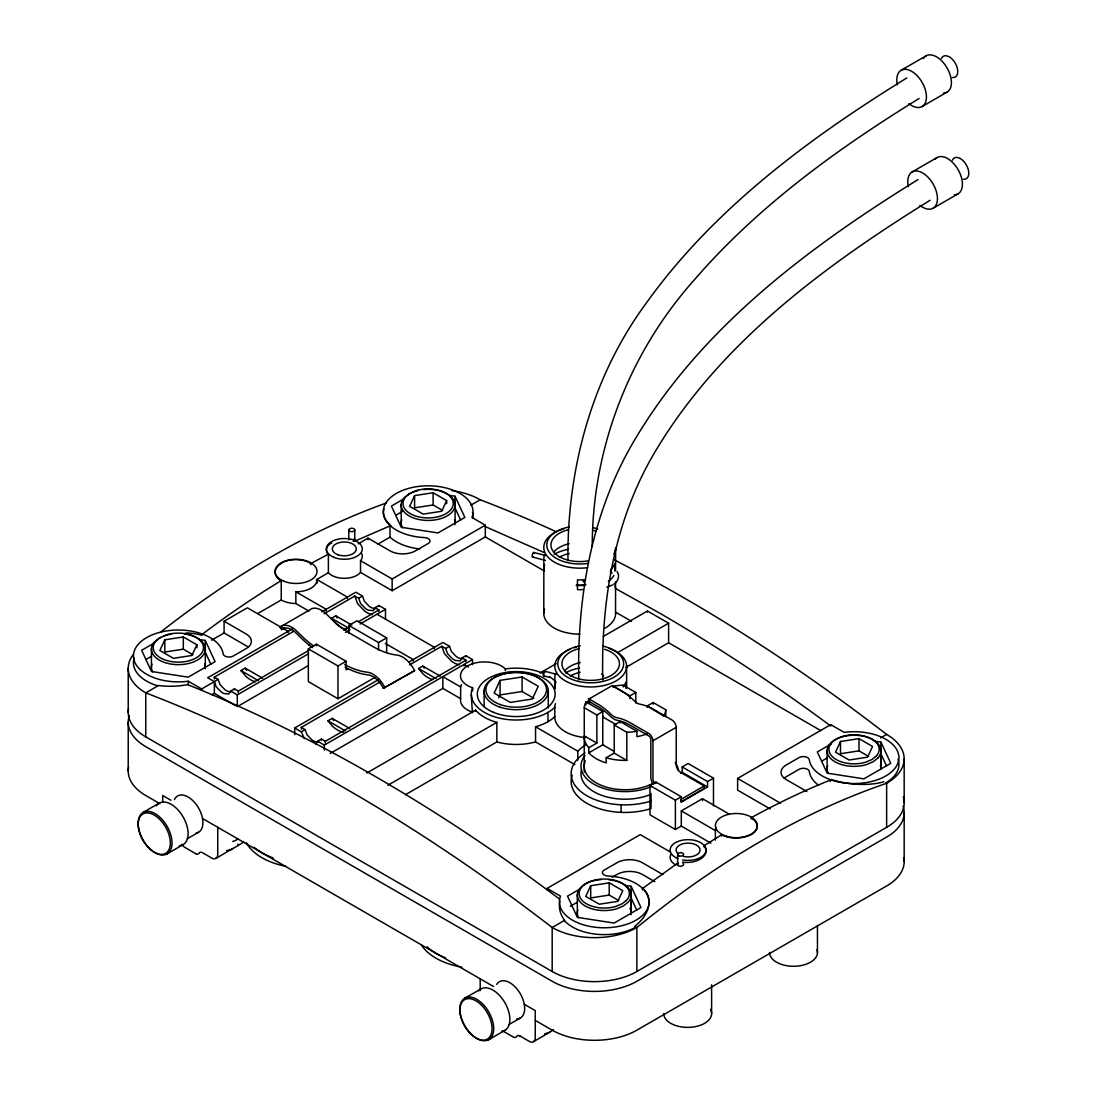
<?xml version="1.0" encoding="UTF-8"?>
<svg xmlns="http://www.w3.org/2000/svg" width="1097" height="1097" viewBox="0 0 1097 1097"><rect width="100%" height="100%" fill="white"/><g stroke="black" fill="none" stroke-linecap="round" stroke-linejoin="round"><path stroke-width="1.5" d="M128.226 712.419L128.226 668.416M151.413 667.195L151.427 648.711M354.77 540.108L354.77 529.974A2.989 1.728 0 0 0 350.286 528.48A2.989 1.728 0 0 0 350.286 531.469A2.989 1.728 0 0 0 354.77 529.974M401.2 522.995L401.2 504.497M484.12 706.605L484.12 690.671M577.324 913.088L577.324 894.604M584.235 737.39L584.235 769.587A40.781 23.544 0 0 0 584.358 772.027M614.347 751.486L602.774 744.808L602.774 711.555L586.004 701.874A40.781 23.544 0 0 0 584.262 707.716L596.85 714.983L596.85 743.094L588.828 747.729L588.828 752.857A40.781 23.544 0 0 0 606.188 762.881L606.188 757.753L614.21 753.118L626.798 760.386L626.798 732.275L614.21 725.007L614.21 753.118M613.1 687.243L613.1 686.228A40.781 23.544 0 0 1 623.206 685.227L635.807 692.495L635.807 703.04M677.631 864.505L677.631 854.385M827.097 768.874L827.111 750.389M904.175 758.863L904.175 802.853M543.783 613.429L543.851 560.457A35.927 20.733 0 0 1 544.606 554.739M615.568 581.876L615.554 612.126A35.927 20.733 0 0 1 605.105 628.087M615.582 570.207L615.623 548.555M578.791 679.921C576.857 595.712 592.229 509.31 636.644 436.62C703.3 325.891 809.833 246.551 918.024 179.579M602.747 680.017C600.964 600.059 614.663 517.743 656.952 448.659C721.716 341.51 825.424 265.255 930.091 200.271M567.958 560.828C566.957 469.969 591.42 377.971 645.516 304.143C713.16 209.212 808.558 138.62 906.78 77.969M230.164 850.106L238.46 845.376L237.788 844.128M592.243 546.58C592.133 449.084 629.02 353.261 693.798 280.462C757.245 206.853 836.764 149.192 919.108 98.497M308.627 650.507L238.351 691.083L234.456 688.834L230.644 691.028L228.82 694.044L223.98 693.523A16.716 9.654 60 0 1 221.018 691.809L216.164 686.736L214.354 681.621L207.676 677.768L292.515 628.787M234.456 688.834L234.319 689.931M238.351 691.083L238.145 692.701M409.62 664.851L441.83 646.256L445.711 648.505L447.535 653.62L452.375 658.694A16.716 9.654 60 0 0 455.351 660.408L460.192 660.929L462.015 657.912L465.896 660.161L325.343 741.311L321.462 739.063L317.65 741.257L315.826 744.273M321.462 739.063L321.325 740.16M325.343 741.311L325.151 742.93M385.486 619.394L385.486 609.329L378.822 605.475L375.009 607.683L373.186 610.7L368.345 610.179A16.716 9.654 60 0 1 365.383 608.465L360.529 603.391L358.719 598.276L354.825 596.028L324.081 613.772M378.822 605.475L378.684 606.572M375.009 607.683L378.904 609.932L378.698 611.55M472.492 664.59L472.492 659.558L465.827 655.704L465.69 656.801M465.896 660.161L465.704 661.779M164.811 639.825L159.86 650.507L173.408 658.323L191.906 655.471L196.87 644.775L183.322 636.959L164.811 639.825L164.811 652.043L183.322 649.177L192.798 654.662M414.597 495.611L409.634 506.293L423.181 514.123L441.693 511.257L446.644 500.575L433.109 492.745L414.597 495.611L414.597 507.829L433.109 504.977L442.585 510.448M500.067 680.373L494.157 693.098L510.297 702.409L532.333 699.008L538.243 686.269L522.103 676.959L500.067 680.373L500.067 694.922L498.751 697.761M590.707 885.718L585.757 896.4L599.305 904.216L617.803 901.35L622.767 890.668L609.219 882.852L590.707 885.718L590.707 897.936L609.219 895.07L618.708 900.541M840.494 741.503L835.53 752.185L849.078 760.015L867.59 757.149L872.554 746.467L859.006 738.638L840.494 741.503L840.494 753.721L859.006 750.855L868.481 756.34M613.84 584.18C617.995 581.602 620.23 575.664 617.021 571.482M195.677 853.699A5.608 3.236 60 0 0 199.106 853.192A5.608 3.236 60 0 1 202.575 852.739L211.748 858.06A8.118 4.69 60 0 0 215.026 858.759L216.397 858.032M158.969 638.399L156.309 640.675A25.519 14.727 0 0 0 153.402 645.9A25.135 14.508 0 0 0 176.96 662.135A25.135 14.508 0 0 0 203.494 647.491A25.135 14.508 0 0 0 176.466 633.175L173.943 633.353A25.615 14.796 0 0 0 166.73 634.779L159.312 638.111M408.756 494.185L406.082 496.461A25.519 14.727 0 0 0 403.175 501.686A25.135 14.508 0 0 0 426.747 517.921A25.135 14.508 0 0 0 453.267 503.29A25.135 14.508 0 0 0 426.253 488.96L423.716 489.152A25.615 14.796 0 0 0 416.503 490.565L409.099 493.897M677.439 863.325L642.389 888.584L642.389 889.996M547.677 1033.415L553.464 1029.768M279.804 564.242L282.82 562.487M160.587 637.384L154.732 641.649A27.343 15.783 0 0 0 151.619 647.23A26.931 15.55 0 0 0 174.272 664.48A26.931 15.55 0 0 0 204.824 651.961A26.931 15.55 0 0 0 184.131 633.915M410.36 493.17L404.505 497.435A27.343 15.783 0 0 0 401.392 503.029A26.931 15.55 0 0 0 426.651 520.417A26.931 15.55 0 0 0 455.063 504.743A26.931 15.55 0 0 0 426.116 489.385L423.401 489.591M238.57 845.197L243.795 841.975M749.333 835.283A20.925 11.806 -1.1 0 1 723.238 835.571L721.538 834.831L704.013 845.718L704.013 846.884M216.027 858.334L232.975 848.461M533.663 1041.56L550.502 1031.783M901.144 70.249L926.115 55.824M922.097 106.546L947.081 92.121M912.142 171.927L937.126 157.515M154.375 642.924L141.636 650.274L151.482 671.474L188.204 677.164L215.094 661.642L205.249 640.429L198.571 639.4M404.149 498.71L391.41 506.06L401.255 527.273L437.991 532.95L464.867 517.427L455.036 496.228L450.017 495.446M145.874 659.558L151.537 656.294M395.66 515.343L402.736 511.257M933.108 208.224L958.079 193.812M248.196 647.148A17.963 10.367 0 0 0 246.098 645.694L224.09 632.983L224.09 621.245L247.374 607.807L288.113 631.323L288.113 632.791M358.225 543.797L368.03 538.147L390.038 550.859A17.963 10.367 0 0 0 415.448 550.859L428.228 543.468A5.992 3.456 0 0 0 429.613 539.834A5.992 3.456 0 0 0 424.484 537.585A44.908 25.93 0 0 1 383.607 508.418A44.908 25.93 0 0 1 436.003 486.218A44.908 25.93 0 0 1 471.943 517.469L485.299 525.189L485.299 536.927L392.164 590.693L360.529 572.428A17.963 10.367 0 0 1 344.636 578.325A17.963 10.367 0 0 1 328.387 572.757L316.347 579.71M211.707 640.127L224.09 632.983M257.96 613.429L281.243 599.977A20.953 12.094 0 0 0 295.847 603.528L308.86 611.043M377.656 544.318L390.025 537.173A44.908 25.93 0 0 0 419.575 548.925M470.791 505.21L480.212 499.766A1736.29 1002.452 60 0 1 555.891 531.579M312.508 647.628A92.806 53.575 60 0 1 296.807 633.737A18.567 10.709 60 0 0 281.614 629.582L279.954 627.1L309.587 609.987A21.556 12.451 60 0 1 327.235 614.827A89.803 51.847 60 0 0 351.081 633.956L373.117 646.668A89.803 51.847 60 0 0 396.963 655.074A21.556 12.451 60 0 1 414.611 670.637L383.319 688.299A18.567 10.709 60 0 0 368.126 674.902A92.806 53.575 60 0 1 345.048 667.113M281.614 629.582L284.576 627.868M321.819 611.865L355.853 592.215L362.517 596.069L364.341 601.197L369.195 606.271A16.716 9.654 60 0 0 372.157 607.985L375.805 608.753M214.464 679.029L214.272 677.178L293.324 631.529M224.09 621.245L246.098 633.956A17.963 10.367 0 0 1 246.098 648.629L233.318 656.006A5.992 3.456 0 0 1 227.024 656.801A5.992 3.456 0 0 1 223.116 653.839A44.908 25.93 0 0 0 172.599 630.24A44.908 25.93 0 0 0 134.149 660.49A44.908 25.93 0 0 0 188.286 681.237L201.642 688.957L218.152 679.427L219.976 684.542L224.83 689.615A16.716 9.654 60 0 0 227.792 691.329L230.768 692.097M358.719 598.276L362.517 596.069M361.653 553.505A17.963 10.367 0 0 1 360.529 560.704L392.164 578.955L485.299 525.189M255.519 681.758A23.928 13.808 60 0 1 245.989 676.451L240.956 670.582L245.18 668.142L262.704 678.248M334.722 622.356L331.555 618.269L335.778 615.828L351.835 625.098M211.968 694.73L214.354 693.359L235.882 705.782M374.859 677.439L337.972 698.734L308.339 681.621L308.339 648.862L316.443 644.186L346.09 661.285L346.09 669.801L348.106 668.635M348.901 633.422L348.901 625.441L357.019 620.765L386.651 637.864L386.651 652.605M343.759 630.213L349.614 626.84M358.404 621.766L378.904 609.932M230.644 691.028L237.309 694.881L308.435 653.812M345.486 632.434L349.929 629.87M360.09 624.001L385.486 609.329M308.435 665.55L237.309 706.619L237.309 694.881M308.339 648.862L337.972 665.975L346.09 661.285M348.901 625.441L378.547 642.554L386.651 637.864M142.802 812.589L159.188 803.141M294.682 734.702L294.682 727.997L379.137 679.235M408.77 662.122L442.859 642.444L449.523 646.298L451.347 651.426L456.187 656.5A16.716 9.654 60 0 0 459.149 658.214L462.139 658.982M301.469 729.258L301.264 727.407L380.33 681.758M294.682 727.997L301.346 731.85L305.158 729.656L306.982 734.771L311.822 739.844A16.716 9.654 60 0 0 314.784 741.558L317.773 742.326M445.711 648.505L449.523 646.298M383.319 688.299L414.611 670.637M343.759 732.179L341.894 731.85A23.928 13.808 60 0 1 332.35 726.118L327.948 720.811L332.185 718.37L349.696 728.477M432.479 679.509A23.928 13.808 60 0 1 422.948 673.819L418.547 668.498L422.784 666.057L440.295 676.177M462.015 657.912L465.827 655.704M317.65 741.257L324.314 745.11L472.492 659.558M330.238 753.42L442.859 688.409L460.644 698.679A23.942 13.822 0 0 0 472.642 712.227L472.642 710.705M187.285 838.766L198.571 832.253M166.744 854.083A23.942 13.822 60 0 0 159.915 817.224A23.942 13.822 60 0 0 138.633 828.221A23.942 13.822 60 0 0 166.744 854.083L183.144 844.621M366.741 773.042L475.687 710.143A44.908 25.93 0 0 0 496.845 722.375L496.845 741.929L405.575 794.626M539.971 673.023L556.165 663.685M603.281 636.479L647.449 610.988L668.608 623.206L668.608 642.76L820.625 730.52M387.899 785.26L496.845 722.375M618.557 652.098L668.608 623.206M625.921 667.401L668.608 642.76M653.181 784.232A8.982 5.183 60 0 1 650.836 777.183L650.836 739.543A2.989 1.728 60 0 0 648.711 735.881L630.597 725.419A56.879 32.841 60 0 0 617.446 720.372A14.974 8.639 60 0 1 610.522 716.382A56.879 32.841 60 0 0 597.371 706.249L589.02 701.422L589.02 698.967L612.304 685.529L620.669 690.356A59.869 34.569 60 0 1 634.505 701.024A11.971 6.911 60 0 0 640.031 704.233A59.869 34.569 60 0 1 653.881 709.526L671.995 719.989A5.992 3.456 60 0 1 676.232 727.325L676.232 764.966A5.992 3.456 60 0 0 680.469 772.302L704.178 785.987L704.178 788.428L680.894 801.88L680.894 799.439L704.178 785.987M596.85 714.983L602.774 711.555M629.87 698.611L629.87 695.923L635.807 692.495M614.21 725.007L620.134 721.579L636.918 731.274L636.918 736.649A40.781 23.544 0 0 0 646.915 733.989M647.23 707.291L647.23 705.947L653.154 702.519L665.756 709.786L665.756 716.807M588.828 752.857L602.774 744.808M654.868 783.615A5.992 3.456 60 0 1 652.948 778.417L652.948 740.763L676.232 727.325M710.952 843.182L681.306 826.068L675.382 829.497L649.986 814.838L649.986 785.493L655.91 782.079L681.306 796.737L681.306 802.126L707.565 786.96L707.565 781.585L682.156 766.926L682.156 772.302L707.565 786.96M682.156 766.926L688.08 763.498L713.489 778.171L713.489 805.87M680.524 773.248L682.156 772.302M649.986 785.493L675.382 800.166L681.306 796.737M707.565 781.585L713.489 778.171M559.635 899.156L547.101 889.79L547.101 888.405L640.25 834.625L670.445 852.067M681.306 826.068L681.306 810.916L702.478 798.698L729.148 814.097M770.217 808.969L737.623 790.142L737.623 778.417L830.758 724.637L844.114 732.357A44.908 25.93 0 0 1 898.251 753.104A44.908 25.93 0 0 1 859.801 783.34A44.908 25.93 0 0 1 809.284 759.755A5.992 3.456 0 0 0 805.39 756.793A5.992 3.456 0 0 0 799.082 757.588L786.302 764.966A17.963 10.367 0 0 0 786.302 779.638L806.857 791.499M580.272 888.817L567.533 896.167L577.379 917.366L614.101 923.057L640.991 907.521L631.145 886.321L624.467 885.293M831.471 743.78L817.32 751.952L827.152 773.152L863.888 778.843L890.764 763.32L880.932 742.107L874.254 741.078M612.167 877.243L616.967 874.474A17.963 10.367 0 0 1 642.362 874.474L654.744 881.618M570.358 906.259L577.433 902.173M821.557 761.236L827.22 757.972M880.589 737.911L886.637 734.414A1736.29 1002.452 60 0 0 614.279 559.868M464.552 998.352L480.939 988.904M509.035 1024.529L520.335 1018.002M488.494 1039.846L504.894 1030.385M128.555 708.854A59.869 34.569 0 0 0 145.764 736.855L552.189 971.503A59.869 34.569 0 0 0 636.863 971.503L886.637 827.303A59.869 34.569 0 0 0 903.297 796.929M309.285 562.692L310.876 563.515L328.387 554.177L328.387 572.757M612.661 584.934L606.833 587.183M749.58 835.461L752.611 833.706A20.925 11.806 1.1 0 0 752.35 818.76M354.975 541.095L390.025 525.888L390.025 537.173M411.114 492.841L415.681 491.113A27.452 15.852 0 0 1 418.163 490.455M163.535 636.123L165.894 635.328A27.452 15.852 0 0 1 170.967 634.162M500.067 694.922L522.103 691.521L533.841 698.295M372.39 614.635L369.058 613.621A24.696 14.261 60 0 1 364.67 611.084L357.512 603.583L354.825 596.028M459.396 664.864L456.05 663.85A24.696 14.261 60 0 1 451.676 661.313L444.518 653.812L441.83 646.256M533.773 552.463L545.291 555.466M532.498 557.043L545.415 560.43M544.784 671.254L556.302 674.244M543.509 675.834L550.022 677.452M484.463 526.231L544.112 552.559M547.101 889.79A1736.428 1002.535 60 0 0 201.642 690.342L188.286 684.912L188.286 681.237M485.299 536.927L544.496 571.098M615.554 612.126L631.502 621.327M613.1 686.228L629.87 695.923M647.23 705.947L664.014 716.3M737.623 778.417L780.584 803.223M589.02 698.967L597.371 703.794A59.869 34.569 60 0 1 611.221 714.476A11.971 6.911 60 0 0 616.747 717.671A59.869 34.569 60 0 1 630.597 722.978L648.711 733.44A5.992 3.456 60 0 1 652.948 740.763M602.774 716.944L615.801 724.459M295.847 603.528L295.847 591.79A20.953 12.094 0 0 0 317.006 579.573L347.392 597.111L347.392 598.578M377.025 614.224L434.385 647.34L434.385 648.807M468.474 667.017L464.017 664.453L464.017 665.92M584.262 707.716L584.262 735.826L596.85 743.094M574.91 764.636L535.555 741.929L535.555 726.763L577.817 751.171L577.817 760.166M681.306 810.916L715.395 830.594L715.395 840.069M295.847 591.79L326.22 609.329L326.22 610.796M385.28 643.432L413.226 659.558L413.226 661.025M460.644 698.679L460.644 686.941L442.859 676.671L442.859 688.409M331.555 618.269L349.065 628.389M418.547 668.498L436.071 678.618M662.917 874.597L642.362 862.736A17.963 10.367 0 0 0 616.967 862.736L604.173 870.113A5.992 3.456 0 0 0 602.788 873.747A5.992 3.456 0 0 0 607.93 876.009A44.908 25.93 0 0 1 648.793 905.176A44.908 25.93 0 0 1 596.411 927.376A44.908 25.93 0 0 1 560.471 896.112L547.101 888.405M240.956 670.582L258.467 680.688M327.948 720.811L345.473 730.931M214.272 677.178L218.152 679.427M301.264 727.407L305.158 729.656M170.926 800.275L162.699 795.517L162.699 802.25M202.52 818.513L493.527 986.518M524.284 1004.276L535.254 1010.611L535.254 1037.501A9.325 5.389 60 0 1 533.924 1041.355L532.539 1042.081A8.118 4.69 60 0 1 529.275 1041.382L520.101 1036.089M159.874 803.676L145.764 795.517A59.869 34.569 0 0 1 128.61 767.214M535.254 1020.388L552.189 1030.165A59.869 34.569 0 0 0 636.863 1030.165L886.637 885.965A59.869 34.569 0 0 0 903.805 857.648M195.677 853.672L184.762 847.364A5.608 3.236 60 0 1 181.937 844.279M502.275 1030.686L513.19 1036.98A5.608 3.236 60 0 0 516.618 1036.514A5.608 3.236 60 0 1 520.101 1036.048M830.319 781.503L830.319 780.09A877.97 506.896 -60 0 0 751.171 817.718L752.611 818.636M610.289 571.756L612.071 573.018M279.804 579.71L281.243 580.628L281.243 599.977M309.546 645.379L308.531 644.57M601.65 673.915L603.597 675.944M335.325 622.986L336.587 624.179A23.928 13.808 60 0 0 346.117 629.459M584.276 582.507L583.028 581.026M304.363 738.596L301.346 731.85M424.251 668.142L422.784 666.057M337.245 617.913L335.778 615.828M333.653 720.455L332.185 718.37M246.647 670.226L245.18 668.142M886.554 765.967L880.932 753.845L880.932 742.107M460.658 520.074L455.036 507.952L455.036 496.228M636.767 910.167L631.145 898.059L631.145 886.321M210.871 664.288L205.249 652.167L205.249 640.429M471.312 694.662L472.382 712.748M880.987 751.198L880.987 768.874A26.945 15.55 0 0 0 880.411 765.692M631.2 895.399L631.2 913.088L631.2 894.617M548.281 690.712L548.294 708.045M455.077 504.51L455.09 522.995M205.304 648.725L205.304 667.195M904.175 812.63L904.175 861.515M886.637 827.303L886.637 783.299A59.869 34.569 0 0 0 886.637 734.414M880.987 750.403L880.987 768.874M859.006 738.638L859.006 750.855M830.758 724.637L830.758 726.022A1736.524 1002.589 60 0 0 658.022 612.208L615.554 588.527A35.982 20.061 -2.7 0 0 614.869 585.853M817.457 925.429L817.457 952.443M751.171 817.718L751.171 818.938M721.538 834.831L721.538 836.037M711.61 984.845L711.61 1013.546M702.478 798.698L702.478 800.591M675.382 800.166L675.382 829.497M655.91 782.079L655.91 783.423M653.154 702.519L653.154 704.274M651.028 793.433L651.028 808.585A53.89 31.114 0 0 1 593.093 806.405A53.89 31.114 0 0 1 572.209 775.126M647.449 610.988L647.449 612.208M636.863 971.503L636.863 927.514A877.367 506.553 -60 0 1 886.637 783.299L885.8 782.805A44.908 25.93 0 0 0 897.99 759.151M626.62 665.687L626.634 687.86M625.893 688.244L625.893 682.128A35.927 20.733 0 0 1 623.891 685.913M623.206 685.227L623.206 686.983M621.108 804.8L621.108 812.37M620.134 721.579L620.134 722.923M614.896 571.29L614.896 563.351A35.927 20.733 0 0 1 610.494 569.85M609.219 882.852L609.219 895.07M588.458 703.547L588.458 698.652A35.927 20.733 0 0 0 590.46 698.693M586.004 701.874L586.004 704.905M555.521 703.602A35.913 20.733 0 0 0 554.794 707.332L554.794 716.629A35.927 20.733 0 0 0 585.469 737.582M552.189 971.503L552.189 927.514A1736.29 1002.452 60 0 0 145.764 692.865A59.869 34.569 0 0 1 133.148 654.69M547.952 712.419L547.952 721.703M522.103 676.959L522.103 691.521M472.642 690.836L472.642 687.778A23.942 13.822 0 0 1 467.514 665.975A23.942 13.822 0 0 1 505.292 668.937L505.292 670.459M480.212 978.839L480.212 990.605M475.687 710.143L475.687 711.363M446.644 500.575L446.644 503.633M433.109 492.745L433.109 504.977M392.164 578.955L392.164 590.693M378.547 642.554L378.547 650M368.03 538.147L368.03 539.614M360.529 560.704L360.529 572.428M348.777 529.974L348.791 539.779M337.972 665.975L337.972 698.734M324.314 745.11L324.314 750.142M317.006 579.573L317.006 583.234M316.443 644.186L316.443 645.776M310.876 563.515L310.876 564.736M217.741 827.303L217.741 854.179A9.325 5.389 60 0 1 216.397 858.046M214.354 681.621L214.354 693.359M202.095 635.094L202.095 634.381A877.97 506.896 -60 0 1 281.243 580.628M201.642 688.957L201.642 690.342M196.87 644.775L196.87 647.833M183.322 636.959L183.322 649.177M145.764 736.855L145.764 692.865L157.872 685.872A44.908 25.93 0 0 1 134.204 658.09M128.226 722.196L128.226 771.081M156.309 805.925A23.942 13.822 60 0 1 183.144 816.963A23.942 13.822 60 0 1 179.277 845.718M478.676 990.838A23.942 13.822 60 0 1 504.894 1002.727A23.942 13.822 60 0 1 502.069 1031.372M651.399 786.535A44.031 25.423 0 0 1 597.344 785.973A44.031 25.423 0 0 1 584.989 755.586M653.209 783.203A40.781 23.544 0 0 1 604.831 786.659A40.781 23.544 0 0 1 585.277 760.865M578.585 917.805A26.945 15.55 0 0 1 577.886 909.907M629.939 908.371A26.945 15.55 0 0 1 631.063 914.692M608.766 879.684A26.931 15.55 0 0 1 631.008 896.88A27.343 15.783 0 0 1 627.895 902.461L623.315 905.999L616.733 908.796A27.452 15.852 0 0 1 609 910.304L606.298 910.51A26.931 15.55 0 0 1 577.475 896.578A26.931 15.55 0 0 1 600.868 879.588M174.423 799.617A20.953 12.094 60 0 1 197.57 806.418A20.953 12.094 60 0 1 196.212 833.103M129.268 715.765A59.869 34.569 0 0 0 145.764 746.632L552.189 981.28A59.869 34.569 0 0 0 636.863 981.28L886.637 837.08A59.869 34.569 0 0 0 903.133 806.199M445.697 957.9A62.57 36.119 0 0 1 427.076 946.793M816.95 949.604A23.942 13.822 0 0 1 795.969 966.196A23.942 13.822 0 0 1 769.559 952.443M710.486 1009.35A23.942 13.822 0 0 1 691.343 1027.217A23.942 13.822 0 0 1 663.712 1013.546M254.01 847.227A62.57 36.119 0 0 0 261.936 852.808A62.515 36.091 0 0 0 273.208 857.991M461.919 967.197A62.502 36.091 0 0 1 421.193 944.586M285.563 866.26A62.502 36.091 0 0 1 246.372 842.757M237.761 838.739A8.982 5.183 0 0 1 232.729 841.44M229.904 849.489A7.871 6.28 -42.2 0 1 226.558 850.614M547.417 1032.812A7.871 6.28 -42.2 0 1 544.661 1033.854M496.708 984.366A20.953 12.094 60 0 1 520.348 993.841A20.953 12.094 60 0 1 516.66 1018.99M454.515 519.8A26.945 15.55 0 0 1 454.94 524.599M402.476 527.712A26.945 15.55 0 0 1 401.776 519.8M828.372 773.604A26.945 15.55 0 0 1 827.673 765.692M204.728 664.014A26.945 15.55 0 0 1 205.166 668.8M152.689 671.913A26.945 15.55 0 0 1 151.989 664.014M384.978 687.737A21.556 12.451 60 0 0 367.33 672.187A89.803 51.847 60 0 1 344.705 664.48M279.954 627.1A21.556 12.451 60 0 1 297.602 631.927A89.803 51.847 60 0 0 313.742 646.078M897.373 84.88A20.953 12.094 60 0 1 909.77 70.359A20.953 12.094 60 0 1 926.43 97.441A20.953 12.094 60 0 1 908.919 103.666M923.441 58.525A20.953 12.094 60 0 1 947.081 67.932A20.953 12.094 60 0 1 943.406 93.108M908.385 186.559A20.953 12.094 60 0 1 920.781 172.037A20.953 12.094 60 0 1 937.441 199.133A20.953 12.094 60 0 1 919.93 205.345M935.206 159.134A20.953 12.094 60 0 1 958.6 170.542A20.953 12.094 60 0 1 954.404 194.786M585.88 584.509A15.55 8.968 0 0 1 576.515 585.058M941.432 58.498A11.971 6.911 60 0 1 955.281 63.187A11.971 6.911 60 0 1 952.415 77.53M544.304 675.231A2.4 0.74 -76.8 0 1 543.248 675.108A2.4 0.74 -76.8 0 1 544.03 671.762A2.4 0.74 -76.8 0 1 545.044 672.091M952.429 160.176A11.971 6.911 60 0 1 966.292 164.865A11.971 6.911 60 0 1 963.427 179.222M589.473 701.943A11.971 6.911 0 0 1 587.087 701.655M533.142 556.714A2.4 0.74 -76.8 0 1 532.237 556.042A2.4 0.74 -76.8 0 1 533.142 552.806A2.4 0.74 -76.8 0 1 534.033 553.478M588.856 703.218A40.781 23.544 0 0 1 590.076 701.97M665.756 709.786A40.781 23.544 0 0 1 664.014 715.628M636.918 731.274A40.781 23.544 0 0 1 626.798 732.275M626.798 760.386A40.781 23.544 0 0 1 606.188 757.753M588.828 747.729A40.781 23.544 0 0 1 584.262 735.826M579.71 634.162A35.927 20.733 0 0 1 544.551 609.178M535.555 741.929A44.908 25.93 0 0 1 496.845 741.929M554.794 707.332A44.908 25.93 0 0 1 499.094 718.055A44.908 25.93 0 0 1 472.642 687.778M505.292 668.937A44.908 25.93 0 0 1 544.016 673.736M549.474 676.671A44.908 25.93 0 0 1 556.056 682.142M554.794 716.629A44.908 25.93 0 0 1 535.555 726.763M604.653 649.273A28.741 16.592 0 0 1 612.222 674.778A28.741 16.592 0 0 1 567.437 673.517A28.741 16.592 0 0 1 579.298 648.546M555.617 683.308A35.927 20.733 0 0 0 554.863 689.026L554.863 679.249A35.927 20.733 0 0 1 555.617 673.531M565.312 673.064A35.927 20.733 0 0 1 579.477 668.032M570.399 675.999A28.741 16.592 0 0 1 580.231 672.283M564.544 671.09A28.741 16.592 0 0 1 580.231 662.506M577.817 751.171A53.89 31.114 0 0 1 585.592 744.973M651.028 801.016A53.89 31.114 0 0 1 582.809 793.117A53.89 31.114 0 0 1 584.934 752.967M675.217 762.47A53.89 31.114 0 0 1 678.563 770.327M715.395 830.594A20.953 12.094 0 0 1 716.053 827.481M588.417 560.8A28.741 16.592 0 0 1 552.792 550.804A28.741 16.592 0 0 1 568.287 529.755M593.655 530.482A28.741 16.592 0 0 1 595.986 531.318M613.826 575.431A35.927 20.733 0 0 1 608.341 581.465M583.453 589.569A35.927 20.733 0 0 1 577.461 589.638L577.461 579.86A35.927 20.733 0 0 0 585.414 579.641M543.851 570.234A35.927 20.733 0 0 1 544.606 564.516M554.3 554.273A35.927 20.733 0 0 1 568.465 549.24M585.277 585.222A28.741 16.592 0 0 1 576.254 585.414M559.388 557.207A28.741 16.592 0 0 1 569.22 553.491M553.546 552.298A28.741 16.592 0 0 1 569.22 543.714M390.834 525.751A45.238 21.734 11.9 0 1 384.046 509.008M185.969 632.928A45.238 29.825 -8.3 0 1 201.437 635.218M160.519 632.174A877.367 506.553 -60 0 1 386.309 503.002M188.122 684.555A45.334 20.665 -6.8 0 1 158.27 685.474M564.612 920.438A45.334 29.701 10.5 0 1 560.032 901.035M451.635 490.565A59.869 34.569 0 0 1 480.212 499.766M472.478 512.573A45.334 21.844 -9.1 0 1 472.725 518.223M784.204 778.157A17.963 10.367 0 0 1 786.302 776.703L799.082 769.326A5.992 3.456 0 0 1 805.39 768.517A5.992 3.456 0 0 1 809.284 771.479A44.908 25.93 0 0 0 818.54 785.246M883.839 781.75A45.238 18.855 6.5 0 1 831.211 779.501M642.924 888.296A45.238 29.345 -13.8 0 1 634.71 926.266M279.584 579.819A20.925 12.355 -1.1 0 1 279.913 564.297M282.601 562.336A20.925 12.341 1.1 0 1 309.381 562.61M328.236 554.218A17.991 9.804 2.8 0 1 331.733 542.988M675.862 864.957A17.963 10.367 0 0 1 670.884 854.385M703.876 845.76A18.005 10.943 -2.9 0 1 701.902 858.046A18.005 10.943 -2.9 0 1 682.553 862.105M677.905 858.567A17.963 10.367 0 0 1 678.81 841.152A17.963 10.367 0 0 1 705.919 848.817A17.963 10.367 0 0 1 682.636 859.911M678.22 853.946A11.971 6.911 0 0 1 684.939 843.36A11.971 6.911 0 0 1 700.023 850.518A11.971 6.911 0 0 1 683.335 856.373M650.219 794.612A44.031 25.423 0 0 1 601.554 795.284A44.031 25.423 0 0 1 581.547 769.655M682.951 863.037A3.003 1.892 -4.7 0 1 682.595 865.67A3.003 1.892 -4.7 0 1 678.44 865.752A3.003 1.892 -4.7 0 1 678.495 863.12M353.892 538.956A3.003 1.55 4.3 0 1 353.165 541.397M349.011 539.189A3.003 1.55 4.3 0 1 349.463 538.819M615.623 547.924A35.927 20.747 0 0 1 613.785 553.985M587.663 567.656A35.927 20.747 0 0 1 545.895 554.438A35.927 20.747 0 0 1 563.556 528.905M588.582 563.296A32.924 19.006 0 0 1 548.226 550.557A32.924 19.006 0 0 1 569.288 526.958M593.216 527.643A32.924 19.006 0 0 1 597.7 529.069M608.766 648.286A35.927 20.747 0 0 1 618.79 679.153A35.927 20.747 0 0 1 564.434 680.359A35.927 20.747 0 0 1 570.33 649.136M574.554 647.696A35.927 20.747 0 0 1 576.035 647.285M602.651 646.064A32.924 19.006 0 0 1 616.651 675.491A32.924 19.006 0 0 1 563.803 674.737A32.924 19.006 0 0 1 580.286 645.735M460.644 686.941A23.942 13.822 0 0 1 461.453 684.597M626.318 900.5L622.04 903.805L615.897 906.41A25.615 14.796 0 0 1 608.684 907.822L606.161 908.014A25.135 14.508 0 0 1 579.134 893.685A25.135 14.508 0 0 1 605.654 879.054A25.135 14.508 0 0 1 629.225 895.289A25.519 14.727 0 0 1 626.318 900.5M876.105 756.299L871.827 759.59L865.684 762.196A25.615 14.796 0 0 1 858.471 763.608L855.934 763.8A25.135 14.508 0 0 1 828.921 749.47A25.135 14.508 0 0 1 855.441 734.839A25.135 14.508 0 0 1 878.999 751.075A25.519 14.727 0 0 1 876.105 756.299M877.682 758.26L873.089 761.784L866.507 764.582A27.452 15.852 0 0 1 858.786 766.104L856.071 766.309A26.931 15.55 0 0 1 827.124 750.951A26.931 15.55 0 0 1 855.537 735.278A26.931 15.55 0 0 1 880.781 752.665A27.343 15.783 0 0 1 877.682 758.26M564.297 920.52L552.189 927.514A59.869 34.569 0 0 0 636.863 927.514L636.013 927.02A44.908 25.93 0 0 1 564.297 920.52M138.62 828.962A22.735 13.123 60 0 0 165.318 853.521A22.735 13.123 60 0 0 158.818 818.499A22.735 13.123 60 0 0 138.62 828.962M460.356 1013.998A23.942 13.822 60 0 0 488.48 1039.805A23.942 13.822 60 0 0 481.597 1002.932A23.942 13.822 60 0 0 460.356 1013.998M460.329 1014.739A22.735 13.123 60 0 0 487.054 1039.257A22.735 13.123 60 0 0 480.513 1004.221A22.735 13.123 60 0 0 460.329 1014.739M499.437 706.948A32.087 18.526 0 0 0 548.281 691.631A32.087 18.526 0 0 0 500.876 674.874A32.087 18.526 0 0 0 499.437 706.948M500.383 704.603A30.291 17.497 0 0 0 546.484 690.136A30.291 17.497 0 0 0 501.74 674.312A30.291 17.497 0 0 0 500.383 704.603M679.125 855.879A2.989 1.728 0 0 0 683.623 854.385A2.989 1.728 0 0 0 679.125 852.89A2.989 1.728 0 0 0 679.125 855.879M493.362 712.282A38.916 22.475 0 0 0 554.917 696.403A38.916 22.475 0 0 0 500.328 673.572A38.916 22.475 0 0 0 493.362 712.282M333.776 557.29A17.963 10.367 0 0 0 362.188 549.967A17.963 10.367 0 0 0 336.998 539.436A17.963 10.367 0 0 0 333.776 557.29M338.329 554.89A11.971 6.911 0 0 0 356.292 548.898A11.971 6.911 0 0 0 338.329 542.905A11.971 6.911 0 0 0 338.329 554.89M725.871 836.065A20.953 12.094 0 0 0 757.3 825.588A20.953 12.094 0 0 0 725.871 815.112A20.953 12.094 0 0 0 725.871 836.065M283.766 581.177A20.953 12.094 0 0 0 316.896 572.634A20.953 12.094 0 0 0 287.51 560.334A20.953 12.094 0 0 0 283.766 581.177"/></g></svg>
